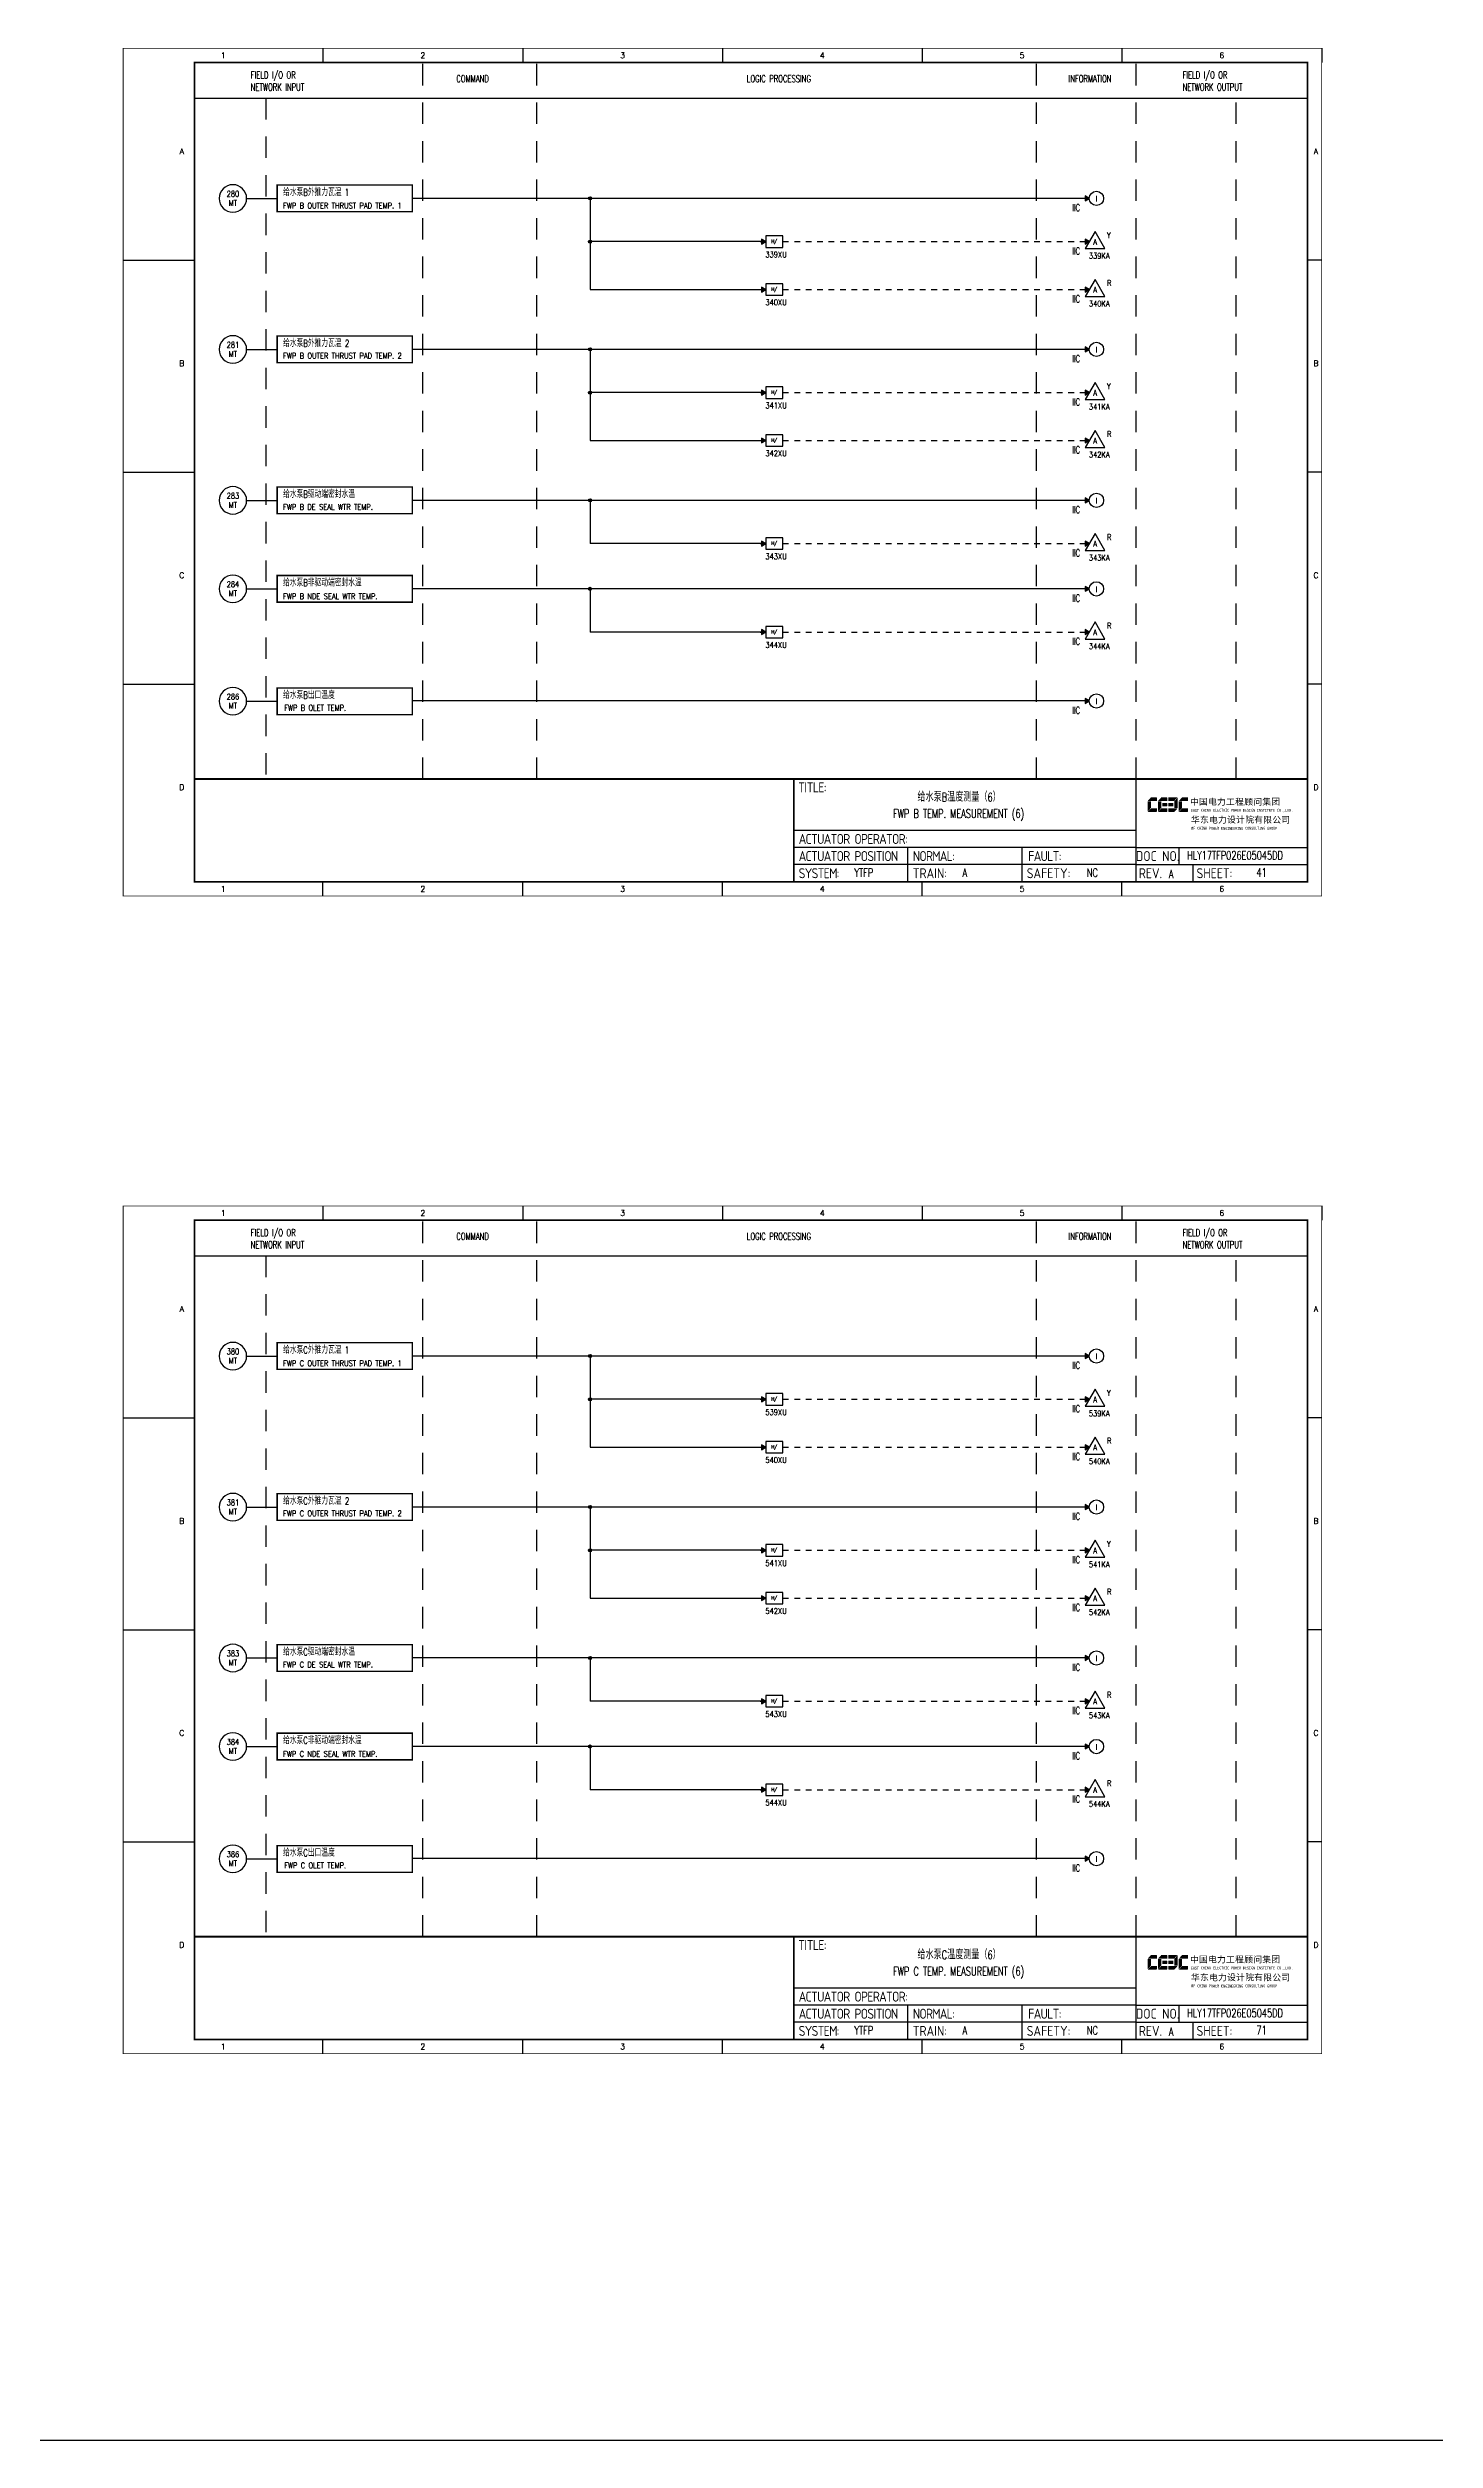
# Model space of a CAD drawing. Header units: millimetres. Extents: x 38833 to 52469, y 29493 to 32647.
# Drawn here: x 42050 to 42536, y 31107 to 31945 of the extents above; entities that cross this region are included whole.
import ezdxf
from ezdxf.enums import TextEntityAlignment as Align

# ---------------------------------------------------------------- set-up
doc = ezdxf.new("R2010")
doc.units = ezdxf.units.MM
for name, pattern in [('D2', [6, 2, -2, 2]), ('DASHED', [0.75, 0.5, -0.25]), ('JIS_02_0.7', [1.35, 0.75, -0.6])]:
    doc.linetypes.add(name, pattern=pattern)
for name, color, linetype in [('BORDER', 1, 'Continuous'), ('INSTRUMENT', 4, 'Continuous'), ('MLINE', 6, 'Continuous'), ('TITLE', 1, 'Continuous'), ('TK', 7, 'Continuous'), ('图框_外框线', 7, 'Continuous'), ('图框_标题栏文字', 6, 'Continuous')]:
    doc.layers.add(name, color=color, linetype=linetype)
doc.styles.add('DANIEL', font='COMPLEX', dxfattribs={"width": 0.7, "bigfont": 'GVFS'})
doc.styles.add('ecepdi', font='simhei.ttf', dxfattribs={"width": 0.9})
doc.styles.get("Standard").update_dxf_attribs({"font": 'romans.shx', "width": 0.7, "bigfont": 'hztxta.shx'})
doc.styles.add('工程字', font='gbenor.shx', dxfattribs={"bigfont": 'gbcbig.shx'})

# ---------------------------------------------------------------- blocks, each defined once
blk = doc.blocks.new('INS00')
at = {"layer": 'INSTRUMENT', "color": 0}
blk.add_lwpolyline([(6, 0, 1), (-6, 0, 1)], format="xyb", close=True, dxfattribs=at)
at = {"layer": 'INSTRUMENT', "flags": 1}
for tag, p in [('INSNAM', (0, 9)), ('INSDGN', (0, -9)), ('INSSUP', (0, -15)), ('INSMAN', (0, -18)), ('INSTYP', (0, -12)), ('INSREM', (0, -21))]:
    blk.add_attdef(tag, text='', height=3, dxfattribs=at).set_placement(p, align=Align.TOP_CENTER)
at = {"layer": 'INSTRUMENT', "width": 0.7}
for tag, p in [('INSIDE', (0, 2)), ('INSSYS', (0, -2))]:
    blk.add_attdef(tag, text='', height=2.5, dxfattribs=at).set_placement(p, align=Align.MIDDLE)
for tag, p in [('INSHH', (6, 3.5)), ('INSL', (6, -3)), ('INSLL', (6, -6))]:
    blk.add_attdef(tag, p, '', height=2.5, dxfattribs=at)
at = {"layer": 'INSTRUMENT', "linetype": 'DASHED', "width": 0.7}
blk.add_attdef('INSH', (6, 0.5), '', height=2.5, dxfattribs=at)
blk = doc.blocks.new('大于')
at = {"layer": 'BORDER'}
blk.add_hatch(color=256, dxfattribs=at).paths.add_polyline_path([(2178.99, 3748.47), (2177.49, 3749.34), (2177.49, 3747.6)])
for p, q in [((2176.99, 3748.47), (2178.99, 3748.47)), ((2184.99, 3748.47), (2186.99, 3748.47))]:
    blk.add_line(p, q, dxfattribs=at)
for points in [[(2178.99, 3748.47), (2177.49, 3749.34), (2177.49, 3747.6)], [(2184.99, 3750.47), (2178.99, 3750.47), (2178.99, 3746.47), (2184.99, 3746.47)]]:
    blk.add_lwpolyline(points, close=True, dxfattribs=at)
at = {"layer": 'BORDER', "style": 'DANIEL', "width": 0.8}
blk.add_text('H/', height=1.2, dxfattribs=at).set_placement((2181.94, 3748.51), align=Align.MIDDLE)
blk = doc.blocks.new('A$C1E0003F3')
h = blk.add_hatch(color=152)
edge = h.paths.add_edge_path()
edge.add_ellipse((5.15, 4.41), major_axis=(0, 0.211), ratio=0.769231, start_angle=-90, end_angle=0)
edge.add_line((5.15, 4.62), (3.22, 4.62))
edge.add_line((3.22, 4.62), (2.09, 3.35))
edge.add_line((2.09, 3.35), (5.32, 3.35))
edge.add_line((5.32, 3.35), (5.32, 4.41))
h.paths.add_polyline_path([(3.22, 3.23), (2.09, 3.23), (2.09, -0.36), (3.22, 0.91)])
edge = h.paths.add_edge_path()
edge.add_line((5.32, 0.81), (3.27, 0.81))
edge.add_line((3.27, 0.81), (2.13, -0.46))
edge.add_line((2.13, -0.46), (5.15, -0.46))
edge.add_ellipse((5.15, -0.25), major_axis=(0, 0.211), ratio=0.769231, start_angle=180, end_angle=270)
edge.add_line((5.32, -0.25), (5.32, 0.81))
h = blk.add_hatch(color=152)
edge = h.paths.add_edge_path()
edge.add_ellipse((8.78, 4.41), major_axis=(0, 0.211), ratio=0.769231, start_angle=-90, end_angle=0)
edge.add_line((8.78, 4.62), (6.84, 4.62))
edge.add_line((6.84, 4.62), (5.71, 3.35))
edge.add_line((5.71, 3.35), (8.94, 3.35))
edge.add_line((8.94, 3.35), (8.94, 4.41))
h.paths.add_polyline_path([(6.84, 3.23), (5.71, 3.23), (5.71, -0.36), (6.84, 0.91)])
edge = h.paths.add_edge_path()
edge.add_ellipse((8.78, 2.49), major_axis=(0, 0.211), ratio=0.769231, start_angle=-90, end_angle=0)
edge.add_line((8.78, 2.7), (7.22, 2.7))
edge.add_line((7.22, 2.7), (7.22, 1.44))
edge.add_line((7.22, 1.44), (8.78, 1.44))
edge.add_ellipse((8.78, 1.65), major_axis=(0, 0.211), ratio=0.769231, start_angle=180, end_angle=270)
edge.add_line((8.94, 1.65), (8.94, 2.49))
edge = h.paths.add_edge_path()
edge.add_line((8.94, 0.81), (6.89, 0.81))
edge.add_line((6.89, 0.81), (5.75, -0.46))
edge.add_line((5.75, -0.46), (8.78, -0.46))
edge.add_ellipse((8.78, -0.25), major_axis=(0, 0.211), ratio=0.769231, start_angle=180, end_angle=270)
edge.add_line((8.94, -0.25), (8.94, 0.81))
h = blk.add_hatch(color=1)
edge = h.paths.add_edge_path()
edge.add_line((12.48, 4.62), (9.46, 4.62))
edge.add_ellipse((9.46, 4.41), major_axis=(0, 0.211), ratio=0.769231, start_angle=0, end_angle=90)
edge.add_line((9.3, 4.41), (9.3, 3.35))
edge.add_line((9.3, 3.35), (11.35, 3.35))
edge.add_line((11.35, 3.35), (12.48, 4.62))
h.paths.add_polyline_path([(12.57, 4.56), (11.38, 3.23), (11.38, 0.93), (12.57, 0.93)])
edge = h.paths.add_edge_path()
edge.add_line((11.03, 2.7), (9.46, 2.7))
edge.add_ellipse((9.46, 2.49), major_axis=(0, 0.211), ratio=0.769231, start_angle=0, end_angle=90)
edge.add_line((9.3, 2.49), (9.3, 1.65))
edge.add_ellipse((9.46, 1.65), major_axis=(0, 0.211), ratio=0.769231, start_angle=90, end_angle=180)
edge.add_line((9.46, 1.44), (11.03, 1.44))
edge.add_line((11.03, 1.44), (11.03, 2.7))
h = blk.add_hatch(color=1)
edge = h.paths.add_edge_path()
edge.add_line((12.58, 0.79), (9.3, 0.79))
edge.add_line((9.3, 0.79), (9.3, -0.27))
edge.add_ellipse((9.46, -0.27), major_axis=(0, 0.211), ratio=0.769231, start_angle=90, end_angle=180)
edge.add_line((9.46, -0.48), (11.43, -0.48))
edge.add_line((11.43, -0.48), (12.58, 0.79))
h = blk.add_hatch(color=152)
edge = h.paths.add_edge_path()
edge.add_ellipse((16.11, 4.41), major_axis=(0, 0.211), ratio=0.769231, start_angle=-90, end_angle=0)
edge.add_line((16.11, 4.62), (14.14, 4.62))
edge.add_line((14.14, 4.62), (13, 3.35))
edge.add_line((13, 3.35), (16.27, 3.35))
edge.add_line((16.27, 3.35), (16.27, 4.41))
h.paths.add_polyline_path([(14.14, 3.23), (13, 3.23), (13, -0.36), (14.14, 0.91)])
edge = h.paths.add_edge_path()
edge.add_line((16.27, 0.81), (14.18, 0.81))
edge.add_line((14.18, 0.81), (13.04, -0.46))
edge.add_line((13.04, -0.46), (16.03, -0.46))
edge.add_ellipse((16.03, -0.15), major_axis=(0, 0.316), ratio=0.769231, start_angle=180, end_angle=270)
edge.add_line((16.27, -0.15), (16.27, 0.81))
at = {"layer": 'TITLE', "color": 7, "style": 'ecepdi'}
for s, p in [('中', (16.92, 1.94)), ('国', (20.09, 2)), ('电', (23.25, 1.99)), ('力', (26.39, 1.96)), ('工', (29.53, 1.95)), ('程', (32.71, 1.98)), ('顾', (35.9, 1.98)), ('问', (39.09, 1.94)), ('集', (42.26, 1.98)), ('团', (45.42, 2.01)), ('华', (17.24, -4.31)), ('东', (20.45, -4.29)), ('电', (23.62, -4.35)), ('力', (26.75, -4.32)), ('设', (29.92, -4.3)), ('计', (33.05, -4.31)), ('院', (36.26, -4.29)), ('有', (39.41, -4.29)), ('限', (42.57, -4.32)), ('公', (45.78, -4.38)), ('司', (48.91, -4.35))]:
    blk.add_text(s, height=2.2, dxfattribs=at).set_placement(p)
at = {"layer": 'TITLE', "color": 7, "style": 'ecepdi', "width": 0.975}
for s, p in [('E', (17.58, 0.02)), ('A', (18.29, 0.03)), ('S', (19, 0.03)), ('T', (19.7, 0.03)), ('C', (21.1, 0.09)), ('H', (21.77, 0.09)), ('I', (22.46, 0.09)), ('N', (23.17, 0.1)), ('A', (23.86, 0.1)), ('E', (25.35, 0.09)), ('L', (26.05, 0.11)), ('E', (26.76, 0.1)), ('C', (27.46, 0.12)), ('T', (28.18, 0.11)), ('R', (28.87, 0.1)), ('I', (29.57, 0.11)), ('C', (30.28, 0.1)), ('P', (31.64, 0.09)), ('O', (32.32, 0.08)), ('W', (33.03, 0.08)), ('E', (33.72, 0.08)), ('R', (34.42, 0.09)), ('D', (35.81, 0.1)), ('E', (36.52, 0.1)), ('S', (37.2, 0.1)), ('I', (37.91, 0.09)), ('G', (38.68, 0.11)), ('N', (39.38, 0.09)), ('I', (40.72, 0.07)), ('N', (41.43, 0.08)), ('S', (42.14, 0.08)), ('T', (42.83, 0.08)), ('I', (43.52, 0.09)), ('T', (44.22, 0.07)), ('U', (44.93, 0.07)), ('T', (45.63, 0.08)), ('E', (46.34, 0.09)), ('C', (47.76, 0.11)), ('O', (48.48, 0.1)), ('L', (50.56, 0.1)), ('T', (51.27, 0.1)), ('D', (51.96, 0.1)), ('O', (17.67, -6.18)), ('OF', (18.01, -6.2)), ('F', (18.37, -6.2)), ('C', (19.8, -6.19)), ('H', (20.47, -6.19)), ('I', (21.15, -6.19)), ('N', (21.87, -6.18)), ('A', (22.56, -6.18)), ('P', (23.98, -6.2)), ('O', (24.66, -6.21)), ('W', (25.36, -6.21)), ('E', (26.06, -6.21)), ('R', (26.75, -6.2)), ('E', (28.19, -6.24)), ('N', (28.91, -6.27)), ('G', (29.62, -6.26)), ('I', (30.32, -6.27)), ('N', (31.02, -6.27)), ('E', (31.7, -6.28)), ('E', (32.41, -6.27)), ('R', (33.1, -6.24)), ('I', (33.81, -6.24)), ('N', (34.51, -6.26)), ('G', (35.2, -6.24)), ('C', (36.61, -6.19)), ('O', (37.3, -6.21)), ('N', (38, -6.2)), ('S', (38.71, -6.21)), ('U', (39.41, -6.18)), ('L', (40.11, -6.18)), ('T', (40.81, -6.19)), ('I', (41.51, -6.21)), ('N', (42.2, -6.21)), ('G', (42.91, -6.17)), ('G', (44.29, -6.2)), ('R', (45, -6.21)), ('O', (45.69, -6.22)), ('U', (46.39, -6.2)), ('P', (47.1, -6.23)), ('.', (49.23, 0.1)), (',', (49.87, 0.1)), ('.', (52.72, 0.11))]:
    blk.add_text(s, height=1, dxfattribs=at).set_placement(p, align=Align.MIDDLE_CENTER)
blk = doc.blocks.new('A$C613255F0')
for p, q in [((70, 297), (70, 292)), ((140, 297), (140, 292)), ((210, 297), (210, 292)), ((280, 297), (280, 292)), ((350, 297), (350, 292)), ((420, 297), (420, 292)), ((0, 222.75), (25, 222.75)), ((420, 222.75), (415, 222.75)), ((0, 148.5), (25, 148.5)), ((420, 148.5), (415, 148.5)), ((0, 74.25), (25, 74.25)), ((420, 74.25), (415, 74.25)), ((70, 0), (70, 5)), ((140, 0), (140, 5)), ((210, 0), (210, 5)), ((280, 0), (280, 5)), ((350, 0), (350, 5))]:
    blk.add_line(p, q)
at = {"layer": 'MLINE', "linetype": 'JIS_02_0.7', "ltscale": 10}
for p, q in [((105, 41), (105, 292)), ((145, 41), (145, 292)), ((320, 41), (320, 292)), ((355, 41), (355, 292)), ((50, 279.56), (50, 41)), ((390, 41), (390, 279.56))]:
    blk.add_line(p, q, dxfattribs=at)
at = {"layer": 'MLINE'}
blk.add_line((25, 279.56), (415, 279.56), dxfattribs=at)
at = {"layer": '图框_外框线'}
for p, q in [((355, 5), (355, 41)), ((355, 23), (235, 23)), ((355, 17), (235, 17)), ((275, 11), (275, 17)), ((315, 11), (315, 17)), ((355, 17), (415, 17)), ((370, 11), (370, 17)), ((355, 11), (235, 11)), ((355, 11), (235, 11)), ((275, 5), (275, 11)), ((315, 5), (315, 11)), ((355, 11), (415, 11)), ((375, 5), (375, 11))]:
    blk.add_line(p, q, dxfattribs=at)
for points, const_width in [([(0, 0), (420, 0), (420, 297), (0, 297)], 0.3), ([(25, 5), (415, 5), (415, 292), (25, 292)], 0.6)]:
    blk.add_lwpolyline(points, close=True, dxfattribs=dict(at, const_width=const_width))
at = {"layer": '图框_外框线', "const_width": 0.6}
blk.add_lwpolyline([(235, 41), (25, 41)], dxfattribs=at)
at = {"layer": '图框_外框线'}
blk.add_lwpolyline([(415, 41, 0.6, 0.6, 0), (235, 41, 0.6, 0.6, 0), (235, 5, 0, 0, 0)], format="xyseb", dxfattribs=at)
blk.add_blockref('A$C1E0003F3', (356.94, 29.95))
at = {"layer": 'MLINE', "char_height": 2.5, "width": 31.8959, "attachment_point": 1}
for s, insert in [('FIELD I/O OR', (44.67, 288.89)), ('COMMAND', (116.74, 287.58)), ('LOGIC PROCESSING', (218.52, 287.58)), ('INFORMATION', (331.25, 287.58)), ('FIELD I/O OR', (371.22, 288.89)), ('NETWORK INPUT', (44.67, 284.64)), ('NETWORK OUTPUT', (371.22, 284.64))]:
    blk.add_mtext(s, dxfattribs=dict(at, insert=insert))
at = {"layer": 'TK', "color": 3}
for s, p in [('1', (35, 294.5)), ('2', (105, 294.5)), ('3', (175, 294.5)), ('4', (245, 294.5)), ('5', (315, 294.5)), ('6', (385, 294.5)), ('1', (35, 2.5)), ('2', (105, 2.5)), ('3', (175, 2.5)), ('4', (245, 2.5)), ('5', (315, 2.5)), ('6', (385, 2.5))]:
    blk.add_text(s, height=2, dxfattribs=at).set_placement(p, align=Align.MIDDLE)
for s, p in [('A', (20.5, 259.88)), ('A', (418, 259.88)), ('B', (20.5, 185.62)), ('B', (418, 185.62)), ('C', (20.5, 111.38)), ('C', (418, 111.38)), ('D', (20.5, 37.12)), ('D', (418, 37.12))]:
    blk.add_text(s, height=2, dxfattribs=at).set_placement(p, align=Align.CENTER)
at = {"layer": '图框_标题栏文字', "char_height": 3.5, "style": '工程字'}
for s, insert, width, attachment_point in [('{\\T0.9; TITLE:}', (234.86, 38.09), 14.2249, 4), ('{\\T0.9; ACTUATOR OPERATOR:}', (235, 20), 40, 4), ('{\\T0.9; ACTUATOR POSITION}', (235, 14), 45, 4), ('{\\T0.9; SYSTEM:}', (235, 8), 17.9526, 4), ('{\\T0.9; }TRAIN: ', (275, 8), 17.6638, 4), ('{\\T0.9; NORMAL:}', (275, 14), 18.2557, 4), ('SAFETY:', (324.3, 8), 22.3993, 5), ('{\\T0.9; FAULT:}', (315.44, 14), 15, 4), ('DOC NO.', (362.5, 14), 15, 5), ('REV.', (360, 8), 10, 5), ('SHEET:', (382.42, 8), 20, 5)]:
    blk.add_mtext(s, dxfattribs=dict(at, insert=insert, width=width, attachment_point=attachment_point))

msp = doc.modelspace()

# ---------------------------------------------------------------- hatches: boundary and pattern name
h = msp.add_hatch(color=256)
edge = h.paths.add_edge_path()
edge.add_arc((42239.65, 31892.59), 0.55, 0, 360)
for points in [[(42414.61, 31892.59), (42413.11, 31893.46), (42413.11, 31891.72)], [(42414.61, 31877.44), (42413.11, 31878.31), (42413.11, 31876.57)], [(42414.61, 31860.67), (42413.11, 31861.53), (42413.11, 31859.8)], [(42414.61, 31839.7), (42413.11, 31840.57), (42413.11, 31838.84)], [(42414.61, 31824.55), (42413.11, 31825.42), (42413.11, 31823.69)], [(42414.61, 31807.78), (42413.11, 31808.65), (42413.11, 31806.91)], [(42414.61, 31786.81), (42413.11, 31787.68), (42413.11, 31785.95)], [(42414.61, 31771.66), (42413.11, 31772.53), (42413.11, 31770.8)], [(42414.61, 31755.8), (42413.11, 31756.67), (42413.11, 31754.94)], [(42414.61, 31740.65), (42413.11, 31741.52), (42413.11, 31739.79)], [(42414.61, 31716.52), (42413.11, 31717.39), (42413.11, 31715.66)], [(42414.61, 31487.03), (42413.11, 31487.9), (42413.11, 31486.17)], [(42414.61, 31471.88), (42413.11, 31472.75), (42413.11, 31471.02)], [(42414.61, 31455.11), (42413.11, 31455.98), (42413.11, 31454.24)], [(42414.61, 31434.14), (42413.11, 31435.01), (42413.11, 31433.28)], [(42414.61, 31418.99), (42413.11, 31419.86), (42413.11, 31418.13)], [(42414.61, 31402.22), (42413.11, 31403.09), (42413.11, 31401.36)], [(42414.61, 31381.26), (42413.11, 31382.12), (42413.11, 31380.39)], [(42414.61, 31366.11), (42413.11, 31366.97), (42413.11, 31365.24)], [(42414.61, 31350.24), (42413.11, 31351.11), (42413.11, 31349.38)], [(42414.61, 31335.09), (42413.11, 31335.96), (42413.11, 31334.23)], [(42414.61, 31310.97), (42413.11, 31311.83), (42413.11, 31310.1)]]:
    msp.add_hatch(color=256).paths.add_polyline_path(points)
h = msp.add_hatch(color=256)
edge = h.paths.add_edge_path()
edge.add_arc((42239.65, 31877.44), 0.55, 0, 360)
h = msp.add_hatch(color=256)
edge = h.paths.add_edge_path()
edge.add_arc((42239.65, 31839.7), 0.55, 0, 360)
h = msp.add_hatch(color=256)
edge = h.paths.add_edge_path()
edge.add_arc((42239.65, 31824.55), 0.55, 0, 360)
h = msp.add_hatch(color=256)
edge = h.paths.add_edge_path()
edge.add_arc((42239.65, 31786.81), 0.55, 0, 360)
h = msp.add_hatch(color=256)
edge = h.paths.add_edge_path()
edge.add_arc((42239.65, 31755.8), 0.55, 0, 360)
h = msp.add_hatch(color=256)
edge = h.paths.add_edge_path()
edge.add_arc((42239.65, 31487.03), 0.55, 0, 360)
h = msp.add_hatch(color=256)
edge = h.paths.add_edge_path()
edge.add_arc((42239.65, 31471.88), 0.55, 0, 360)
h = msp.add_hatch(color=256)
edge = h.paths.add_edge_path()
edge.add_arc((42239.65, 31434.14), 0.55, 0, 360)
h = msp.add_hatch(color=256)
edge = h.paths.add_edge_path()
edge.add_arc((42239.65, 31418.99), 0.55, 0, 360)
h = msp.add_hatch(color=256)
edge = h.paths.add_edge_path()
edge.add_arc((42239.65, 31381.26), 0.55, 0, 360)
h = msp.add_hatch(color=256)
edge = h.paths.add_edge_path()
edge.add_arc((42239.65, 31350.24), 0.55, 0, 360)

# ---------------------------------------------------------------- linework, layer by layer
for p, q in [((42119.29, 31892.59), (42129.99, 31892.59)), ((42414.61, 31892.59), (42177.39, 31892.59)), ((42239.65, 31892.59), (42239.65, 31860.67)), ((42301.25, 31877.44), (42239.65, 31877.44)), ((42307.25, 31877.44), (42308.05, 31877.44)), ((42239.65, 31860.67), (42301.25, 31860.67)), ((42307.25, 31860.67), (42308.05, 31860.67)), ((42119.29, 31839.7), (42129.99, 31839.7)), ((42414.61, 31839.7), (42177.39, 31839.7)), ((42239.65, 31839.7), (42239.65, 31807.78)), ((42301.25, 31824.55), (42239.65, 31824.55)), ((42307.25, 31824.55), (42308.05, 31824.55)), ((42239.65, 31807.78), (42301.25, 31807.78)), ((42307.25, 31807.78), (42308.05, 31807.78)), ((42119.29, 31786.81), (42129.99, 31786.81)), ((42414.61, 31786.81), (42177.39, 31786.81)), ((42239.65, 31786.81), (42239.65, 31771.66)), ((42301.25, 31771.66), (42239.65, 31771.66)), ((42307.25, 31771.66), (42308.05, 31771.66)), ((42119.29, 31755.8), (42129.99, 31755.8)), ((42414.61, 31755.8), (42177.39, 31755.8)), ((42239.65, 31755.8), (42239.65, 31740.65)), ((42301.25, 31740.65), (42239.65, 31740.65)), ((42307.25, 31740.65), (42308.05, 31740.65)), ((42119.29, 31716.44), (42129.99, 31716.44)), ((42414.61, 31716.52), (42177.39, 31716.52)), ((42119.29, 31487.03), (42129.99, 31487.03)), ((42414.61, 31487.03), (42177.39, 31487.03)), ((42239.65, 31487.03), (42239.65, 31455.11)), ((42301.25, 31471.88), (42239.65, 31471.88)), ((42307.25, 31471.88), (42308.05, 31471.88)), ((42239.65, 31455.11), (42301.25, 31455.11)), ((42307.25, 31455.11), (42308.05, 31455.11)), ((42119.29, 31434.14), (42129.99, 31434.14)), ((42414.61, 31434.14), (42177.39, 31434.14)), ((42239.65, 31434.14), (42239.65, 31402.22)), ((42301.25, 31418.99), (42239.65, 31418.99)), ((42307.25, 31418.99), (42308.05, 31418.99)), ((42239.65, 31402.22), (42301.25, 31402.22)), ((42307.25, 31402.22), (42308.05, 31402.22)), ((42119.29, 31381.26), (42129.99, 31381.26)), ((42414.61, 31381.26), (42177.39, 31381.26)), ((42239.65, 31381.26), (42239.65, 31366.11)), ((42301.25, 31366.11), (42239.65, 31366.11)), ((42307.25, 31366.11), (42308.05, 31366.11)), ((42119.29, 31350.24), (42129.99, 31350.24)), ((42414.61, 31350.24), (42177.39, 31350.24)), ((42239.65, 31350.24), (42239.65, 31335.09)), ((42301.25, 31335.09), (42239.65, 31335.09)), ((42307.25, 31335.09), (42308.05, 31335.09)), ((42414.61, 31310.97), (42177.39, 31310.97)), ((42119.29, 31310.88), (42129.99, 31310.88)), ((39417.51, 31107.25), (50497.51, 31107.25))]:
    msp.add_line(p, q)
at = {"linetype": 'D2'}
for p, q in [((42307.25, 31877.44), (42414.61, 31877.44)), ((42307.25, 31860.67), (42414.61, 31860.67)), ((42307.25, 31824.55), (42414.61, 31824.55)), ((42307.25, 31807.78), (42414.61, 31807.78)), ((42307.25, 31771.66), (42414.61, 31771.66)), ((42307.25, 31740.65), (42414.61, 31740.65)), ((42307.25, 31471.88), (42414.61, 31471.88)), ((42307.25, 31455.11), (42414.61, 31455.11)), ((42307.25, 31418.99), (42414.61, 31418.99)), ((42307.25, 31402.22), (42414.61, 31402.22)), ((42307.25, 31366.11), (42414.61, 31366.11)), ((42307.25, 31335.09), (42414.61, 31335.09))]:
    msp.add_line(p, q, dxfattribs=at)
at = {"const_width": 0.5}
for points in [[(42129.99, 31897.26), (42177.39, 31897.26), (42177.39, 31887.92), (42129.99, 31887.92), (42129.99, 31897.26)], [(42129.99, 31844.37), (42177.39, 31844.37), (42177.39, 31835.03), (42129.99, 31835.03), (42129.99, 31844.37)], [(42129.99, 31791.48), (42177.39, 31791.48), (42177.39, 31782.14), (42129.99, 31782.14), (42129.99, 31791.48)], [(42129.99, 31760.47), (42177.39, 31760.47), (42177.39, 31751.13), (42129.99, 31751.13), (42129.99, 31760.47)], [(42129.99, 31721.11), (42177.39, 31721.11), (42177.39, 31711.76), (42129.99, 31711.76), (42129.99, 31721.11)], [(42129.99, 31491.7), (42177.39, 31491.7), (42177.39, 31482.36), (42129.99, 31482.36), (42129.99, 31491.7)], [(42129.99, 31438.81), (42177.39, 31438.81), (42177.39, 31429.47), (42129.99, 31429.47), (42129.99, 31438.81)], [(42129.99, 31385.93), (42177.39, 31385.93), (42177.39, 31376.59), (42129.99, 31376.59), (42129.99, 31385.93)], [(42129.99, 31354.91), (42177.39, 31354.91), (42177.39, 31345.57), (42129.99, 31345.57), (42129.99, 31354.91)], [(42129.99, 31315.55), (42177.39, 31315.55), (42177.39, 31306.21), (42129.99, 31306.21), (42129.99, 31315.55)]]:
    msp.add_lwpolyline(points, dxfattribs=at)
for points in [[(42414.61, 31892.59), (42413.11, 31893.46), (42413.11, 31891.72)], [(42414.61, 31877.44), (42413.11, 31878.31), (42413.11, 31876.57)], [(42414.61, 31860.67), (42413.11, 31861.53), (42413.11, 31859.8)], [(42414.61, 31839.7), (42413.11, 31840.57), (42413.11, 31838.84)], [(42414.61, 31824.55), (42413.11, 31825.42), (42413.11, 31823.69)], [(42414.61, 31807.78), (42413.11, 31808.65), (42413.11, 31806.91)], [(42414.61, 31786.81), (42413.11, 31787.68), (42413.11, 31785.95)], [(42414.61, 31771.66), (42413.11, 31772.53), (42413.11, 31770.8)], [(42414.61, 31755.8), (42413.11, 31756.67), (42413.11, 31754.94)], [(42414.61, 31740.65), (42413.11, 31741.52), (42413.11, 31739.79)], [(42414.61, 31716.52), (42413.11, 31717.39), (42413.11, 31715.66)], [(42414.61, 31487.03), (42413.11, 31487.9), (42413.11, 31486.17)], [(42414.61, 31471.88), (42413.11, 31472.75), (42413.11, 31471.02)], [(42414.61, 31455.11), (42413.11, 31455.98), (42413.11, 31454.24)], [(42414.61, 31434.14), (42413.11, 31435.01), (42413.11, 31433.28)], [(42414.61, 31418.99), (42413.11, 31419.86), (42413.11, 31418.13)], [(42414.61, 31402.22), (42413.11, 31403.09), (42413.11, 31401.36)], [(42414.61, 31381.26), (42413.11, 31382.12), (42413.11, 31380.39)], [(42414.61, 31366.11), (42413.11, 31366.97), (42413.11, 31365.24)], [(42414.61, 31350.24), (42413.11, 31351.11), (42413.11, 31349.38)], [(42414.61, 31335.09), (42413.11, 31335.96), (42413.11, 31334.23)], [(42414.61, 31310.97), (42413.11, 31311.83), (42413.11, 31310.1)]]:
    msp.add_lwpolyline(points, close=True)
at = {"color": 1}
for points in [[(42420.09, 31874.99), (42416.63, 31880.99), (42413.17, 31874.99)], [(42420.09, 31858.22), (42416.63, 31864.22), (42413.17, 31858.22)], [(42420.09, 31822.1), (42416.63, 31828.1), (42413.17, 31822.1)], [(42420.09, 31805.33), (42416.63, 31811.33), (42413.17, 31805.33)], [(42420.09, 31769.22), (42416.63, 31775.22), (42413.17, 31769.22)], [(42420.09, 31738.2), (42416.63, 31744.2), (42413.17, 31738.2)], [(42420.09, 31469.43), (42416.63, 31475.43), (42413.17, 31469.43)], [(42420.09, 31452.66), (42416.63, 31458.66), (42413.17, 31452.66)], [(42420.09, 31416.54), (42416.63, 31422.54), (42413.17, 31416.54)], [(42420.09, 31399.77), (42416.63, 31405.77), (42413.17, 31399.77)], [(42420.09, 31363.66), (42416.63, 31369.66), (42413.17, 31363.66)], [(42420.09, 31332.64), (42416.63, 31338.64), (42413.17, 31332.64)]]:
    msp.add_lwpolyline(points, close=True, dxfattribs=at)
for centre, radius in [((42239.65, 31892.59), 0.55), ((42417.11, 31892.59), 2.5), ((42239.65, 31877.44), 0.55), ((42239.65, 31839.7), 0.55), ((42417.11, 31839.7), 2.5), ((42239.65, 31824.55), 0.55), ((42417.11, 31786.81), 2.5), ((42239.65, 31786.81), 0.55), ((42239.65, 31755.8), 0.55), ((42417.11, 31755.8), 2.5), ((42417.11, 31716.52), 2.5), ((42239.65, 31487.03), 0.55), ((42417.11, 31487.03), 2.5), ((42239.65, 31471.88), 0.55), ((42417.11, 31434.14), 2.5), ((42239.65, 31434.14), 0.55), ((42239.65, 31418.99), 0.55), ((42239.65, 31381.26), 0.55), ((42417.11, 31381.26), 2.5), ((42239.65, 31350.24), 0.55), ((42417.11, 31350.24), 2.5), ((42417.11, 31310.97), 2.5)]:
    msp.add_circle(centre, radius)

# ---------------------------------------------------------------- block references
for name, p in [('A$C613255F0', (42076.05, 31648.19)), ('大于', (40122.26, 28128.97)), ('大于', (40122.26, 28112.2)), ('大于', (40122.26, 28076.08)), ('大于', (40122.26, 28059.31)), ('大于', (40122.26, 28023.19)), ('大于', (40122.26, 27992.18)), ('A$C613255F0', (42076.05, 31242.63)), ('大于', (40122.26, 27723.41)), ('大于', (40122.26, 27706.64)), ('大于', (40122.26, 27670.52)), ('大于', (40122.26, 27653.75)), ('大于', (40122.26, 27617.64)), ('大于', (40122.26, 27586.62))]:
    msp.add_blockref(name, p)
at = {"layer": 'MLINE', "xscale": 0.7999999999992724, "yscale": 0.7999999999992724, "zscale": 0.7999999999992724}
for p, values in [((42114.49, 31892.59), {'INSIDE': '280', 'INSSYS': 'MT'}), ((42114.49, 31839.7), {'INSIDE': '281', 'INSSYS': 'MT'}), ((42114.49, 31786.81), {'INSIDE': '283', 'INSSYS': 'MT'}), ((42114.49, 31755.8), {'INSIDE': '284', 'INSSYS': 'MT'}), ((42114.49, 31716.44), {'INSIDE': '286', 'INSSYS': 'MT'}), ((42114.49, 31487.03), {'INSIDE': '380', 'INSSYS': 'MT'}), ((42114.49, 31434.14), {'INSIDE': '381', 'INSSYS': 'MT'}), ((42114.49, 31381.26), {'INSIDE': '383', 'INSSYS': 'MT'}), ((42114.49, 31350.24), {'INSIDE': '384', 'INSSYS': 'MT'}), ((42114.49, 31310.88), {'INSIDE': '386', 'INSSYS': 'MT'})]:
    msp.add_blockref('INS00', p, dxfattribs=at).add_auto_attribs(values)

# ---------------------------------------------------------------- texts
at = {"width": 0.7}
for p in [(42417.15, 31891.46), (42417.15, 31838.58), (42417.15, 31785.69), (42417.15, 31754.68), (42417.15, 31715.4), (42417.15, 31485.9), (42417.15, 31433.02), (42417.15, 31380.13), (42417.15, 31349.12), (42417.15, 31309.84)]:
    msp.add_text('I', height=2, dxfattribs=at).set_placement(p, align=Align.CENTER)
at = {"color": 1, "width": 0.7}
for p in [(42416.72, 31876.36), (42416.72, 31859.59), (42416.72, 31823.48), (42416.72, 31806.7), (42416.72, 31770.59), (42416.72, 31739.58), (42416.72, 31470.81), (42416.72, 31454.03), (42416.72, 31417.92), (42416.72, 31401.15), (42416.72, 31365.03), (42416.72, 31334.02)]:
    msp.add_text('A', height=2, dxfattribs=at).set_placement(p, align=Align.CENTER)
at = {"attachment_point": 1}
for s, insert, char_height, width in [('给水泵B外推力瓦温 1', (42132.07, 31895.98), 2.5, 73.0067), ('FWP B OUTER THRUST PAD TEMP. 1', (42132.07, 31891.06), 2, 73.0067), ('IIC', (42408.61, 31890.59), 2.5, 4.5039), ('339XU', (42301.11, 31873.93), 2, 11.1697), ('IIC', (42408.61, 31875.44), 2.5, 4.5039), ('339KA', (42414.46, 31873.48), 2, 73.0067), ('Y', (42420.85, 31880.68), 2, 73.0067), ('340XU', (42301.11, 31857.16), 2, 11.1697), ('IIC', (42408.61, 31858.67), 2.5, 4.5039), ('340KA', (42414.46, 31856.71), 2, 73.0067), ('R', (42420.85, 31863.91), 2, 73.0067), ('给水泵B外推力瓦温 2', (42132.07, 31843.09), 2.5, 73.0067), ('FWP B OUTER THRUST PAD TEMP. 2', (42132.07, 31838.45), 2, 73.0067), ('IIC', (42408.61, 31837.7), 2.5, 4.5039), ('IIC', (42408.61, 31822.55), 2.5, 4.5039), ('Y', (42420.85, 31827.8), 2, 73.0067), ('341XU', (42301.11, 31821.04), 2, 11.1697), ('341KA', (42414.46, 31820.59), 2, 73.0067), ('IIC', (42408.61, 31805.78), 2.5, 4.5039), ('R', (42420.85, 31811.02), 2, 73.0067), ('342XU', (42301.11, 31804.27), 2, 11.1697), ('342KA', (42414.46, 31803.82), 2, 73.0067), ('给水泵B驱动端密封水温', (42132.07, 31790.21), 2.5, 73.0067), ('FWP B DE SEAL WTR TEMP.', (42132.07, 31785.51), 2, 73.0067), ('IIC', (42408.61, 31784.81), 2.5, 4.5039), ('R', (42420.85, 31774.91), 2, 73.0067), ('343XU', (42301.11, 31768.15), 2, 11.1697), ('IIC', (42408.61, 31769.66), 2.5, 4.5039), ('343KA', (42414.46, 31767.7), 2, 73.0067), ('给水泵B非驱动端密封水温', (42132.07, 31759.19), 2.5, 73.0067), ('FWP B NDE SEAL WTR TEMP.', (42132.07, 31754.2), 2, 73.0067), ('IIC', (42408.61, 31753.8), 2.5, 4.5039), ('IIC', (42408.61, 31738.65), 2.5, 4.5039), ('R', (42420.85, 31743.9), 2, 73.0067), ('344XU', (42301.11, 31737.14), 2, 11.1697), ('344KA', (42414.46, 31736.69), 2, 73.0067), ('给水泵B出口温度', (42132.07, 31719.83), 2.5, 73.0067), ('FWP B OLET TEMP.', (42132.45, 31715.13), 2, 73.0067), ('IIC', (42408.61, 31714.52), 2.5, 4.5039), ('给水泵B温度测量（6）', (42354.38, 31684.34), 3, 57.1272), ('FWP B TEMP. MEASUREMENT (6)', (42345.88, 31678.57), 3, 74.0185), ('YTFP', (42332.29, 31657.87), 3, 8.5983), ('A', (42370.16, 31657.87), 3, 4.8474), ('NC', (42413.74, 31657.87), 3, 4.8474), ('A', (42442.52, 31657.43), 3, 8.5983), ('给水泵C外推力瓦温 1', (42132.07, 31490.42), 2.5, 73.0067), ('FWP C OUTER THRUST PAD TEMP. 1', (42132.07, 31485.5), 2, 73.0067), ('IIC', (42408.61, 31485.03), 2.5, 4.5039), ('Y', (42420.85, 31475.13), 2, 73.0067), ('539XU', (42301.11, 31468.37), 2, 11.1697), ('IIC', (42408.61, 31469.88), 2.5, 4.5039), ('539KA', (42414.46, 31467.92), 2, 73.0067), ('R', (42420.85, 31458.35), 2, 73.0067), ('540XU', (42301.11, 31451.6), 2, 11.1697), ('IIC', (42408.61, 31453.11), 2.5, 4.5039), ('540KA', (42414.46, 31451.15), 2, 73.0067), ('给水泵C外推力瓦温 2', (42132.07, 31437.54), 2.5, 73.0067), ('FWP C OUTER THRUST PAD TEMP. 2', (42132.07, 31432.89), 2, 73.0067), ('IIC', (42408.61, 31432.14), 2.5, 4.5039), ('Y', (42420.85, 31422.24), 2, 73.0067), ('541XU', (42301.11, 31415.48), 2, 11.1697), ('IIC', (42408.61, 31416.99), 2.5, 4.5039), ('541KA', (42414.46, 31415.03), 2, 73.0067), ('R', (42420.85, 31405.47), 2, 73.0067), ('542XU', (42301.11, 31398.71), 2, 11.1697), ('IIC', (42408.61, 31400.22), 2.5, 4.5039), ('542KA', (42414.46, 31398.26), 2, 73.0067), ('给水泵C驱动端密封水温', (42132.07, 31384.65), 2.5, 73.0067), ('FWP C DE SEAL WTR TEMP.', (42132.07, 31379.95), 2, 73.0067), ('IIC', (42408.61, 31379.26), 2.5, 4.5039), ('543XU', (42301.11, 31362.59), 2, 11.1697), ('IIC', (42408.61, 31364.11), 2.5, 4.5039), ('543KA', (42414.46, 31362.14), 2, 73.0067), ('R', (42420.85, 31369.35), 2, 73.0067), ('给水泵C非驱动端密封水温', (42132.07, 31353.64), 2.5, 73.0067), ('FWP C NDE SEAL WTR TEMP.', (42132.07, 31348.65), 2, 73.0067), ('IIC', (42408.61, 31348.24), 2.5, 4.5039), ('R', (42420.85, 31338.34), 2, 73.0067), ('544XU', (42301.11, 31331.58), 2, 11.1697), ('IIC', (42408.61, 31333.09), 2.5, 4.5039), ('544KA', (42414.46, 31331.13), 2, 73.0067), ('给水泵C出口温度', (42132.07, 31314.27), 2.5, 73.0067), ('FWP C OLET TEMP.', (42132.45, 31309.58), 2, 73.0067), ('IIC', (42408.61, 31308.97), 2.5, 4.5039), ('给水泵C温度测量（6）', (42354.38, 31278.78), 3, 57.1272), ('FWP C TEMP. MEASUREMENT (6)', (42345.88, 31273.01), 3, 74.0185), ('YTFP', (42332.29, 31252.31), 3, 8.5983), ('A', (42370.16, 31252.31), 3, 4.8474), ('NC', (42413.74, 31252.31), 3, 4.8474), ('A', (42442.52, 31251.87), 3, 8.5983)]:
    msp.add_mtext(s, dxfattribs=dict(at, insert=insert, char_height=char_height, width=width))
at = {"width": 0.7}
for tag, p, s in [('HLY17TFP026E05045DD', (42448.91, 31660.94), ''), ('41', (42473.19, 31654.94), '1'), ('HLY17TFP026E05045DD', (42448.91, 31255.38), ''), ('71', (42473.19, 31249.38), '1')]:
    msp.add_attdef(tag, p, s, height=3, dxfattribs=at)

doc.saveas('drawing.dxf')
